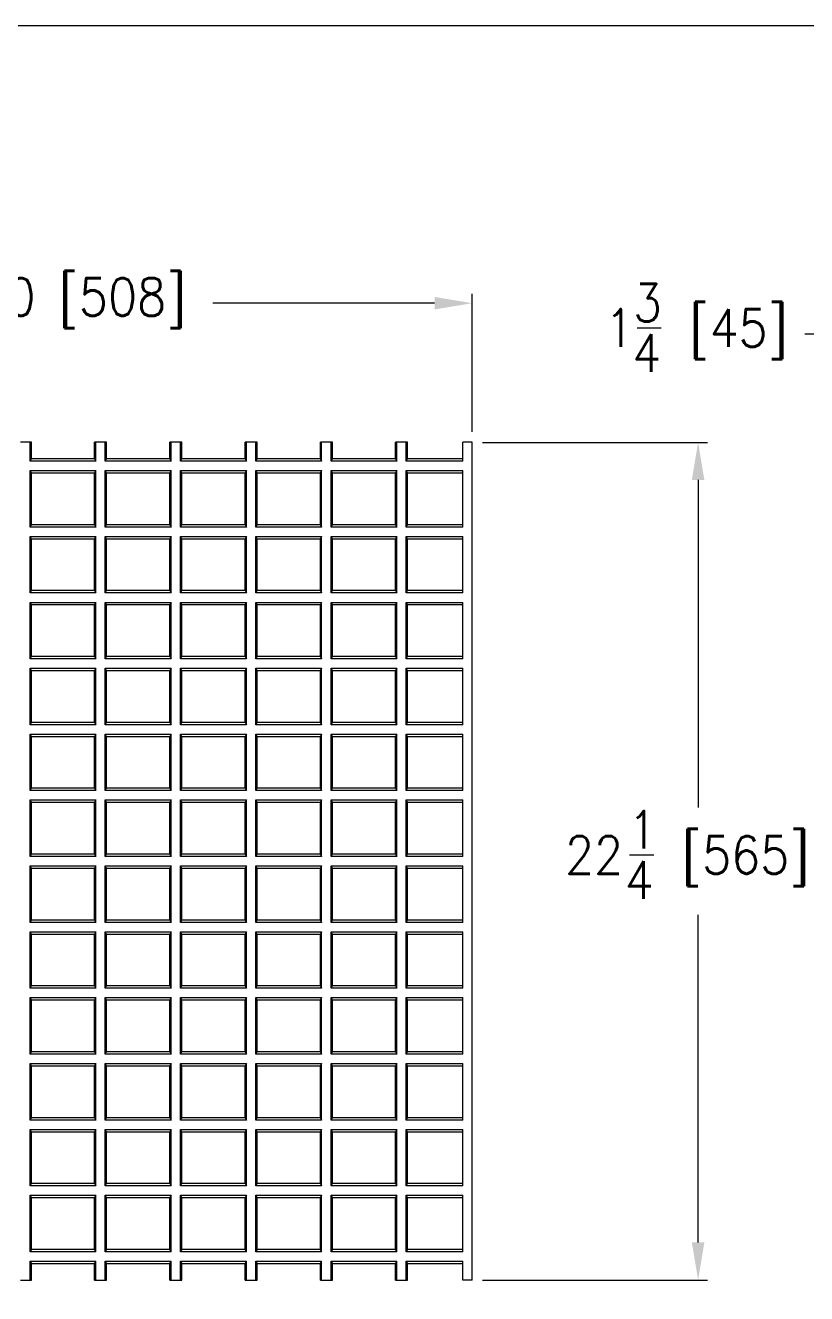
# Model space of a CAD drawing. Extents: x 196 to 587, y -81 to 16.
# Drawn here: x 215.29 to 236.05, y -18.03 to 15.66 of the extents above; entities that cross this region are included whole.
import ezdxf

# ---------------------------------------------------------------- set-up
doc = ezdxf.new("R2010")
doc.units = 0
doc.header["$LTSCALE"] = 4
doc.header["$MEASUREMENT"] = 0
doc.layers.get('0').update_dxf_attribs({"linetype": 'CONTINUOUS'})
doc.layers.get('DEFPOINTS').update_dxf_attribs({"linetype": 'CONTINUOUS'})
doc.layers.add('DIM', color=2, linetype='CONTINUOUS')
doc.styles.add('FT_FONT', font='ROMANS.SHX', dxfattribs={"width": 0.9})
doc.dimstyles.get("Standard").update_dxf_attribs({"dimtxt": 0.384208, "dimasz": 0.1875, "dimexe": 0.612, "dimexo": 0.2125, "dimgap": 0.09, "dimtad": 0, "dimtih": 1, "dimtoh": 1, "dimdec": 4, "dimzin": 0, "dimdsep": 46, "dimtxsty": 'FT_FONT', "dimcen": 0.306, "dimadec": 0, "dimazin": 0, "dimtfac": 1, "dimtdec": 4, "dimtofl": 0, "dimtmove": 0, "dimatfit": 3, "dimfxl": 0, "dimtolj": 1, "dimtzin": 0, "dimarcsym": 0})

# ---------------------------------------------------------------- blocks, each defined once
blk = doc.blocks.new('*U58')
at = {"color": 250, "style": 'FT_FONT', "width": 0.9}
blk.add_text('20 [508]', height=1, dxfattribs=at).set_placement((214.011, 7.944))
blk = doc.blocks.new('*D2')
at = {"color": 250}
for p, q in [((207.161, 4.856), (207.161, 8.527)), ((227.161, 4.856), (227.161, 8.527)), ((208.161, 8.277), (214.05, 8.277)), ((226.161, 8.277), (220.272, 8.277))]:
    blk.add_line(p, q, dxfattribs=at)
for points in [[(208.161, 8.444), (208.161, 8.11), (207.161, 8.277)], [(226.161, 8.444), (226.161, 8.11), (227.161, 8.277)]]:
    blk.add_solid(points, dxfattribs=at)
at = {"layer": 'DEFPOINTS', "color": 0}
for p in [(227.161, 8.277), (207.161, 4.581), (227.161, 4.581)]:
    blk.add_point(p, dxfattribs=at)
at = {"layer": 'DIM'}
blk.add_blockref('*U58', (0, 0), dxfattribs=at)
blk = doc.blocks.new('*U57')
at = {"color": 250}
blk.add_line((231.345, -6.377), (231.988, -6.377), dxfattribs=at)
at = {"color": 250, "style": 'FT_FONT', "width": 0.9}
for s, p in [('1', (231.302, -6.21)), (' [565]', (232.116, -6.877)), ('22', (229.63, -6.877)), ('4', (231.216, -7.544))]:
    blk.add_text(s, height=1, dxfattribs=at).set_placement(p)
blk = doc.blocks.new('*D3')
at = {"color": 250}
for p, q in [((227.436, 4.581), (233.416, 4.581)), ((233.166, 3.581), (233.166, -5.12)), ((233.166, -16.669), (233.166, -7.967)), ((227.436, -17.669), (233.416, -17.669))]:
    blk.add_line(p, q, dxfattribs=at)
for points in [[(232.999, 3.581), (233.333, 3.581), (233.166, 4.581)], [(232.999, -16.669), (233.333, -16.669), (233.166, -17.669)]]:
    blk.add_solid(points, dxfattribs=at)
at = {"layer": 'DEFPOINTS', "color": 0}
for p in [(227.161, 4.581), (227.161, -17.669), (233.166, -17.669)]:
    blk.add_point(p, dxfattribs=at)
at = {"layer": 'DIM'}
blk.add_blockref('*U57', (0, 0), dxfattribs=at)
blk = doc.blocks.new('*U56')
at = {"color": 250}
blk.add_line((231.542, 7.622), (232.185, 7.622), dxfattribs=at)
at = {"color": 250, "style": 'FT_FONT', "width": 0.9}
for s, p in [('3', (231.435, 7.789)), ('1', (230.685, 7.122)), (' [45]', (232.313, 7.122)), ('4', (231.413, 6.456))]:
    blk.add_text(s, height=1, dxfattribs=at).set_placement(p)
blk = doc.blocks.new('*D4')
at = {"color": 250}
for p, q in [((237.003, 7.456), (236.003, 7.456)), ((238.003, 4.856), (238.003, 7.706)), ((239.758, 4.856), (239.758, 7.706)), ((240.758, 7.456), (241.758, 7.456))]:
    blk.add_line(p, q, dxfattribs=at)
for points in [[(237.003, 7.622), (237.003, 7.289), (238.003, 7.456)], [(240.758, 7.622), (240.758, 7.289), (239.758, 7.456)]]:
    blk.add_solid(points, dxfattribs=at)
at = {"layer": 'DEFPOINTS', "color": 0}
for p in [(238.003, 7.456), (238.003, 4.581), (239.758, 4.581)]:
    blk.add_point(p, dxfattribs=at)
at = {"layer": 'DIM'}
blk.add_blockref('*U56', (0, 0), dxfattribs=at)

msp = doc.modelspace()

# ---------------------------------------------------------------- linework, layer by layer
at = {"color": 250}
for p, q in [((215.41093, 4.5813), (215.16093, 4.5813)), ((215.4454, 4.5813), (215.41093, 4.5813)), ((215.41093, 4.0813), (215.41093, 4.5813)), ((215.4454, 4.14259), (215.4454, 4.5813)), ((217.16093, 4.5813), (217.12647, 4.5813)), ((217.12647, 4.14259), (217.12647, 4.5813)), ((217.16093, 4.0813), (217.16093, 4.5813)), ((217.41093, 4.5813), (217.16093, 4.5813)), ((217.4454, 4.5813), (217.41093, 4.5813)), ((217.41093, 4.0813), (217.41093, 4.5813)), ((217.4454, 4.14259), (217.4454, 4.5813)), ((219.16093, 4.5813), (219.12647, 4.5813)), ((219.12647, 4.14259), (219.12647, 4.5813)), ((219.16093, 4.0813), (219.16093, 4.5813)), ((219.41093, 4.5813), (219.16093, 4.5813)), ((219.4454, 4.5813), (219.41093, 4.5813)), ((219.41093, 4.0813), (219.41093, 4.5813)), ((219.4454, 4.14259), (219.4454, 4.5813)), ((221.16093, 4.5813), (221.12647, 4.5813)), ((221.12647, 4.14259), (221.12647, 4.5813)), ((221.16093, 4.0813), (221.16093, 4.5813)), ((221.41093, 4.5813), (221.16093, 4.5813)), ((221.4454, 4.5813), (221.41093, 4.5813)), ((221.41093, 4.0813), (221.41093, 4.5813)), ((221.4454, 4.14259), (221.4454, 4.5813)), ((223.16093, 4.5813), (223.12647, 4.5813)), ((223.12647, 4.14259), (223.12647, 4.5813)), ((223.16093, 4.0813), (223.16093, 4.5813)), ((223.41093, 4.5813), (223.16093, 4.5813)), ((223.4454, 4.5813), (223.41093, 4.5813)), ((223.41093, 4.0813), (223.41093, 4.5813)), ((223.4454, 4.14259), (223.4454, 4.5813)), ((225.16093, 4.5813), (225.12647, 4.5813)), ((225.12647, 4.14259), (225.12647, 4.5813)), ((225.16093, 4.0813), (225.16093, 4.5813)), ((225.41093, 4.5813), (225.16093, 4.5813)), ((225.4454, 4.5813), (225.41093, 4.5813)), ((225.41093, 4.0813), (225.41093, 4.5813)), ((225.4454, 4.14259), (225.4454, 4.5813)), ((226.91093, 4.0813), (226.91093, 4.5813)), ((227.16093, 4.5813), (226.91093, 4.5813)), ((227.16093, -17.6687), (227.16093, 4.5813)), ((215.41093, 4.0813), (215.4454, 4.14259)), ((217.16093, 4.0813), (215.41093, 4.0813)), ((217.12647, 4.14259), (215.4454, 4.14259)), ((217.12647, 4.14259), (217.16093, 4.0813)), ((217.41093, 4.0813), (217.4454, 4.14259)), ((219.16093, 4.0813), (217.41093, 4.0813)), ((219.12647, 4.14259), (217.4454, 4.14259)), ((219.12647, 4.14259), (219.16093, 4.0813)), ((219.41093, 4.0813), (219.4454, 4.14259)), ((221.16093, 4.0813), (219.41093, 4.0813)), ((221.12647, 4.14259), (219.4454, 4.14259)), ((221.12647, 4.14259), (221.16093, 4.0813)), ((221.41093, 4.0813), (221.4454, 4.14259)), ((223.16093, 4.0813), (221.41093, 4.0813)), ((223.12647, 4.14259), (221.4454, 4.14259)), ((223.12647, 4.14259), (223.16093, 4.0813)), ((223.41093, 4.0813), (223.4454, 4.14259)), ((225.16093, 4.0813), (223.41093, 4.0813)), ((225.12647, 4.14259), (223.4454, 4.14259)), ((225.12647, 4.14259), (225.16093, 4.0813)), ((225.41093, 4.0813), (225.4454, 4.14259)), ((226.91093, 4.0813), (225.41093, 4.0813)), ((226.91093, 4.14259), (225.4454, 4.14259)), ((215.41093, 3.8313), (217.16093, 3.8313)), ((215.4454, 3.77002), (215.41093, 3.8313)), ((215.41093, 2.3313), (215.41093, 3.8313)), ((215.4454, 3.77002), (217.12647, 3.77002)), ((215.4454, 2.39259), (215.4454, 3.77002)), ((217.16093, 3.8313), (217.12647, 3.77002)), ((217.12647, 2.39259), (217.12647, 3.77002)), ((217.16093, 2.3313), (217.16093, 3.8313)), ((217.41093, 3.8313), (219.16093, 3.8313)), ((217.4454, 3.77002), (217.41093, 3.8313)), ((217.41093, 2.3313), (217.41093, 3.8313)), ((217.4454, 3.77002), (219.12647, 3.77002)), ((217.4454, 2.39259), (217.4454, 3.77002)), ((219.16093, 3.8313), (219.12647, 3.77002)), ((219.12647, 2.39259), (219.12647, 3.77002)), ((219.16093, 2.3313), (219.16093, 3.8313)), ((219.41093, 3.8313), (221.16093, 3.8313)), ((219.4454, 3.77002), (219.41093, 3.8313)), ((219.41093, 2.3313), (219.41093, 3.8313)), ((219.4454, 3.77002), (221.12647, 3.77002)), ((219.4454, 2.39259), (219.4454, 3.77002)), ((221.16093, 3.8313), (221.12647, 3.77002)), ((221.12647, 2.39259), (221.12647, 3.77002)), ((221.16093, 2.3313), (221.16093, 3.8313)), ((221.41093, 3.8313), (223.16093, 3.8313)), ((221.4454, 3.77002), (221.41093, 3.8313)), ((221.41093, 2.3313), (221.41093, 3.8313)), ((221.4454, 3.77002), (223.12647, 3.77002)), ((221.4454, 2.39259), (221.4454, 3.77002)), ((223.16093, 3.8313), (223.12647, 3.77002)), ((223.12647, 2.39259), (223.12647, 3.77002)), ((223.16093, 2.3313), (223.16093, 3.8313)), ((223.41093, 3.8313), (225.16093, 3.8313)), ((223.4454, 3.77002), (223.41093, 3.8313)), ((223.41093, 2.3313), (223.41093, 3.8313)), ((223.4454, 3.77002), (225.12647, 3.77002)), ((223.4454, 2.39259), (223.4454, 3.77002)), ((225.16093, 3.8313), (225.12647, 3.77002)), ((225.12647, 2.39259), (225.12647, 3.77002)), ((225.16093, 2.3313), (225.16093, 3.8313)), ((225.41093, 3.8313), (226.91093, 3.8313)), ((225.4454, 3.77002), (225.41093, 3.8313)), ((225.41093, 2.3313), (225.41093, 3.8313)), ((225.4454, 3.77002), (226.91093, 3.77002)), ((225.4454, 2.39259), (225.4454, 3.77002)), ((226.91093, 2.3313), (226.91093, 3.8313)), ((215.41093, 2.3313), (215.4454, 2.39259)), ((217.12647, 2.39259), (215.4454, 2.39259)), ((217.12647, 2.39259), (217.16093, 2.3313)), ((217.41093, 2.3313), (217.4454, 2.39259)), ((219.12647, 2.39259), (217.4454, 2.39259)), ((219.12647, 2.39259), (219.16093, 2.3313)), ((219.41093, 2.3313), (219.4454, 2.39259)), ((221.12647, 2.39259), (219.4454, 2.39259)), ((221.12647, 2.39259), (221.16093, 2.3313)), ((221.41093, 2.3313), (221.4454, 2.39259)), ((223.12647, 2.39259), (221.4454, 2.39259)), ((223.12647, 2.39259), (223.16093, 2.3313)), ((223.41093, 2.3313), (223.4454, 2.39259)), ((225.12647, 2.39259), (223.4454, 2.39259)), ((225.12647, 2.39259), (225.16093, 2.3313)), ((225.41093, 2.3313), (225.4454, 2.39259)), ((226.91093, 2.39259), (225.4454, 2.39259)), ((217.16093, 2.3313), (215.41093, 2.3313)), ((215.41093, 2.0813), (217.16093, 2.0813)), ((215.4454, 2.02002), (215.41093, 2.0813)), ((215.41093, 0.5813), (215.41093, 2.0813)), ((217.16093, 2.0813), (217.12647, 2.02002)), ((217.16093, 0.5813), (217.16093, 2.0813)), ((219.16093, 2.3313), (217.41093, 2.3313)), ((217.41093, 2.0813), (219.16093, 2.0813)), ((217.4454, 2.02002), (217.41093, 2.0813)), ((217.41093, 0.5813), (217.41093, 2.0813)), ((219.16093, 2.0813), (219.12647, 2.02002)), ((219.16093, 0.5813), (219.16093, 2.0813)), ((221.16093, 2.3313), (219.41093, 2.3313)), ((219.41093, 2.0813), (221.16093, 2.0813)), ((219.4454, 2.02002), (219.41093, 2.0813)), ((219.41093, 0.5813), (219.41093, 2.0813)), ((221.16093, 2.0813), (221.12647, 2.02002)), ((221.16093, 0.5813), (221.16093, 2.0813)), ((223.16093, 2.3313), (221.41093, 2.3313)), ((221.41093, 2.0813), (223.16093, 2.0813)), ((221.4454, 2.02002), (221.41093, 2.0813)), ((221.41093, 0.5813), (221.41093, 2.0813)), ((223.16093, 2.0813), (223.12647, 2.02002)), ((223.16093, 0.5813), (223.16093, 2.0813)), ((225.16093, 2.3313), (223.41093, 2.3313)), ((223.41093, 2.0813), (225.16093, 2.0813)), ((223.4454, 2.02002), (223.41093, 2.0813)), ((223.41093, 0.5813), (223.41093, 2.0813)), ((225.16093, 2.0813), (225.12647, 2.02002)), ((225.16093, 0.5813), (225.16093, 2.0813)), ((226.91093, 2.3313), (225.41093, 2.3313)), ((225.41093, 2.0813), (226.91093, 2.0813)), ((225.4454, 2.02002), (225.41093, 2.0813)), ((225.41093, 0.5813), (225.41093, 2.0813)), ((226.91093, 0.5813), (226.91093, 2.0813)), ((215.4454, 2.02002), (217.12647, 2.02002)), ((215.4454, 0.64259), (215.4454, 2.02002)), ((217.12647, 0.64259), (217.12647, 2.02002)), ((217.4454, 2.02002), (219.12647, 2.02002)), ((217.4454, 0.64259), (217.4454, 2.02002)), ((219.12647, 0.64259), (219.12647, 2.02002)), ((219.4454, 2.02002), (221.12647, 2.02002)), ((219.4454, 0.64259), (219.4454, 2.02002)), ((221.12647, 0.64259), (221.12647, 2.02002)), ((221.4454, 2.02002), (223.12647, 2.02002)), ((221.4454, 0.64259), (221.4454, 2.02002)), ((223.12647, 0.64259), (223.12647, 2.02002)), ((223.4454, 2.02002), (225.12647, 2.02002)), ((223.4454, 0.64259), (223.4454, 2.02002)), ((225.12647, 0.64259), (225.12647, 2.02002)), ((225.4454, 2.02002), (226.91093, 2.02002)), ((225.4454, 0.64259), (225.4454, 2.02002)), ((215.41093, 0.5813), (215.4454, 0.64259)), ((217.16093, 0.5813), (215.41093, 0.5813)), ((217.12647, 0.64259), (215.4454, 0.64259)), ((217.12647, 0.64259), (217.16093, 0.5813)), ((217.41093, 0.5813), (217.4454, 0.64259)), ((219.16093, 0.5813), (217.41093, 0.5813)), ((219.12647, 0.64259), (217.4454, 0.64259)), ((219.12647, 0.64259), (219.16093, 0.5813)), ((219.41093, 0.5813), (219.4454, 0.64259)), ((221.16093, 0.5813), (219.41093, 0.5813)), ((221.12647, 0.64259), (219.4454, 0.64259)), ((221.12647, 0.64259), (221.16093, 0.5813)), ((221.41093, 0.5813), (221.4454, 0.64259)), ((223.16093, 0.5813), (221.41093, 0.5813)), ((223.12647, 0.64259), (221.4454, 0.64259)), ((223.12647, 0.64259), (223.16093, 0.5813)), ((223.41093, 0.5813), (223.4454, 0.64259)), ((225.16093, 0.5813), (223.41093, 0.5813)), ((225.12647, 0.64259), (223.4454, 0.64259)), ((225.12647, 0.64259), (225.16093, 0.5813)), ((225.41093, 0.5813), (225.4454, 0.64259)), ((226.91093, 0.5813), (225.41093, 0.5813)), ((226.91093, 0.64259), (225.4454, 0.64259)), ((215.41093, 0.3313), (217.16093, 0.3313)), ((215.4454, 0.27002), (215.41093, 0.3313)), ((215.41093, -1.1687), (215.41093, 0.3313)), ((215.4454, 0.27002), (217.12647, 0.27002)), ((215.4454, -1.10741), (215.4454, 0.27002)), ((217.16093, 0.3313), (217.12647, 0.27002)), ((217.12647, -1.10741), (217.12647, 0.27002)), ((217.16093, -1.1687), (217.16093, 0.3313)), ((217.41093, 0.3313), (219.16093, 0.3313)), ((217.4454, 0.27002), (217.41093, 0.3313)), ((217.41093, -1.1687), (217.41093, 0.3313)), ((217.4454, 0.27002), (219.12647, 0.27002)), ((217.4454, -1.10741), (217.4454, 0.27002)), ((219.16093, 0.3313), (219.12647, 0.27002)), ((219.12647, -1.10741), (219.12647, 0.27002)), ((219.16093, -1.1687), (219.16093, 0.3313)), ((219.41093, 0.3313), (221.16093, 0.3313)), ((219.4454, 0.27002), (219.41093, 0.3313)), ((219.41093, -1.1687), (219.41093, 0.3313)), ((219.4454, 0.27002), (221.12647, 0.27002)), ((219.4454, -1.10741), (219.4454, 0.27002)), ((221.16093, 0.3313), (221.12647, 0.27002)), ((221.12647, -1.10741), (221.12647, 0.27002)), ((221.16093, -1.1687), (221.16093, 0.3313)), ((221.41093, 0.3313), (223.16093, 0.3313)), ((221.4454, 0.27002), (221.41093, 0.3313)), ((221.41093, -1.1687), (221.41093, 0.3313)), ((221.4454, 0.27002), (223.12647, 0.27002)), ((221.4454, -1.10741), (221.4454, 0.27002)), ((223.16093, 0.3313), (223.12647, 0.27002)), ((223.12647, -1.10741), (223.12647, 0.27002)), ((223.16093, -1.1687), (223.16093, 0.3313)), ((223.41093, 0.3313), (225.16093, 0.3313)), ((223.4454, 0.27002), (223.41093, 0.3313)), ((223.41093, -1.1687), (223.41093, 0.3313)), ((223.4454, 0.27002), (225.12647, 0.27002)), ((223.4454, -1.10741), (223.4454, 0.27002)), ((225.16093, 0.3313), (225.12647, 0.27002)), ((225.12647, -1.10741), (225.12647, 0.27002)), ((225.16093, -1.1687), (225.16093, 0.3313)), ((225.41093, 0.3313), (226.91093, 0.3313)), ((225.4454, 0.27002), (225.41093, 0.3313)), ((225.41093, -1.1687), (225.41093, 0.3313)), ((225.4454, 0.27002), (226.91093, 0.27002)), ((225.4454, -1.10741), (225.4454, 0.27002)), ((226.91093, -1.1687), (226.91093, 0.3313)), ((215.41093, -1.1687), (215.4454, -1.10741)), ((217.16093, -1.1687), (215.41093, -1.1687)), ((217.12647, -1.10741), (215.4454, -1.10741)), ((217.12647, -1.10741), (217.16093, -1.1687)), ((217.41093, -1.1687), (217.4454, -1.10741)), ((219.16093, -1.1687), (217.41093, -1.1687)), ((219.12647, -1.10741), (217.4454, -1.10741)), ((219.12647, -1.10741), (219.16093, -1.1687)), ((219.41093, -1.1687), (219.4454, -1.10741)), ((221.16093, -1.1687), (219.41093, -1.1687)), ((221.12647, -1.10741), (219.4454, -1.10741)), ((221.12647, -1.10741), (221.16093, -1.1687)), ((221.41093, -1.1687), (221.4454, -1.10741)), ((223.16093, -1.1687), (221.41093, -1.1687)), ((223.12647, -1.10741), (221.4454, -1.10741)), ((223.12647, -1.10741), (223.16093, -1.1687)), ((223.41093, -1.1687), (223.4454, -1.10741)), ((225.16093, -1.1687), (223.41093, -1.1687)), ((225.12647, -1.10741), (223.4454, -1.10741)), ((225.12647, -1.10741), (225.16093, -1.1687)), ((225.41093, -1.1687), (225.4454, -1.10741)), ((226.91093, -1.1687), (225.41093, -1.1687)), ((226.91093, -1.10741), (225.4454, -1.10741)), ((215.41093, -1.4187), (217.16093, -1.4187)), ((215.4454, -1.47998), (215.41093, -1.4187)), ((215.41093, -2.9187), (215.41093, -1.4187)), ((215.4454, -1.47998), (217.12647, -1.47998)), ((215.4454, -2.85741), (215.4454, -1.47998)), ((217.16093, -1.4187), (217.12647, -1.47998)), ((217.12647, -2.85741), (217.12647, -1.47998)), ((217.16093, -2.9187), (217.16093, -1.4187)), ((217.41093, -1.4187), (219.16093, -1.4187)), ((217.4454, -1.47998), (217.41093, -1.4187)), ((217.41093, -2.9187), (217.41093, -1.4187)), ((217.4454, -1.47998), (219.12647, -1.47998)), ((217.4454, -2.85741), (217.4454, -1.47998)), ((219.16093, -1.4187), (219.12647, -1.47998)), ((219.12647, -2.85741), (219.12647, -1.47998)), ((219.16093, -2.9187), (219.16093, -1.4187)), ((219.41093, -1.4187), (221.16093, -1.4187)), ((219.4454, -1.47998), (219.41093, -1.4187)), ((219.41093, -2.9187), (219.41093, -1.4187)), ((219.4454, -1.47998), (221.12647, -1.47998)), ((219.4454, -2.85741), (219.4454, -1.47998)), ((221.16093, -1.4187), (221.12647, -1.47998)), ((221.12647, -2.85741), (221.12647, -1.47998)), ((221.16093, -2.9187), (221.16093, -1.4187)), ((221.41093, -1.4187), (223.16093, -1.4187)), ((221.4454, -1.47998), (221.41093, -1.4187)), ((221.41093, -2.9187), (221.41093, -1.4187)), ((221.4454, -1.47998), (223.12647, -1.47998)), ((221.4454, -2.85741), (221.4454, -1.47998)), ((223.16093, -1.4187), (223.12647, -1.47998)), ((223.12647, -2.85741), (223.12647, -1.47998)), ((223.16093, -2.9187), (223.16093, -1.4187)), ((223.41093, -1.4187), (225.16093, -1.4187)), ((223.4454, -1.47998), (223.41093, -1.4187)), ((223.41093, -2.9187), (223.41093, -1.4187)), ((223.4454, -1.47998), (225.12647, -1.47998)), ((223.4454, -2.85741), (223.4454, -1.47998)), ((225.16093, -1.4187), (225.12647, -1.47998)), ((225.12647, -2.85741), (225.12647, -1.47998)), ((225.16093, -2.9187), (225.16093, -1.4187)), ((225.41093, -1.4187), (226.91093, -1.4187)), ((225.4454, -1.47998), (225.41093, -1.4187)), ((225.41093, -2.9187), (225.41093, -1.4187)), ((225.4454, -1.47998), (226.91093, -1.47998)), ((225.4454, -2.85741), (225.4454, -1.47998)), ((226.91093, -2.9187), (226.91093, -1.4187)), ((215.41093, -2.9187), (215.4454, -2.85741)), ((217.16093, -2.9187), (215.41093, -2.9187)), ((217.12647, -2.85741), (215.4454, -2.85741)), ((217.12647, -2.85741), (217.16093, -2.9187)), ((217.41093, -2.9187), (217.4454, -2.85741)), ((219.16093, -2.9187), (217.41093, -2.9187)), ((219.12647, -2.85741), (217.4454, -2.85741)), ((219.12647, -2.85741), (219.16093, -2.9187)), ((219.41093, -2.9187), (219.4454, -2.85741)), ((221.16093, -2.9187), (219.41093, -2.9187)), ((221.12647, -2.85741), (219.4454, -2.85741)), ((221.12647, -2.85741), (221.16093, -2.9187)), ((221.41093, -2.9187), (221.4454, -2.85741)), ((223.16093, -2.9187), (221.41093, -2.9187)), ((223.12647, -2.85741), (221.4454, -2.85741)), ((223.12647, -2.85741), (223.16093, -2.9187)), ((223.41093, -2.9187), (223.4454, -2.85741)), ((225.16093, -2.9187), (223.41093, -2.9187)), ((225.12647, -2.85741), (223.4454, -2.85741)), ((225.12647, -2.85741), (225.16093, -2.9187)), ((225.41093, -2.9187), (225.4454, -2.85741)), ((226.91093, -2.9187), (225.41093, -2.9187)), ((226.91093, -2.85741), (225.4454, -2.85741)), ((215.41093, -3.1687), (217.16093, -3.1687)), ((215.4454, -3.22998), (215.41093, -3.1687)), ((215.41093, -4.6687), (215.41093, -3.1687)), ((215.4454, -3.22998), (217.12647, -3.22998)), ((215.4454, -4.60741), (215.4454, -3.22998)), ((217.16093, -3.1687), (217.12647, -3.22998)), ((217.12647, -4.60741), (217.12647, -3.22998)), ((217.16093, -4.6687), (217.16093, -3.1687)), ((217.41093, -3.1687), (219.16093, -3.1687)), ((217.4454, -3.22998), (217.41093, -3.1687)), ((217.41093, -4.6687), (217.41093, -3.1687)), ((217.4454, -3.22998), (219.12647, -3.22998)), ((217.4454, -4.60741), (217.4454, -3.22998)), ((219.16093, -3.1687), (219.12647, -3.22998)), ((219.12647, -4.60741), (219.12647, -3.22998)), ((219.16093, -4.6687), (219.16093, -3.1687)), ((219.41093, -3.1687), (221.16093, -3.1687)), ((219.4454, -3.22998), (219.41093, -3.1687)), ((219.41093, -4.6687), (219.41093, -3.1687)), ((219.4454, -3.22998), (221.12647, -3.22998)), ((219.4454, -4.60741), (219.4454, -3.22998)), ((221.16093, -3.1687), (221.12647, -3.22998)), ((221.12647, -4.60741), (221.12647, -3.22998)), ((221.16093, -4.6687), (221.16093, -3.1687)), ((221.41093, -3.1687), (223.16093, -3.1687)), ((221.4454, -3.22998), (221.41093, -3.1687)), ((221.41093, -4.6687), (221.41093, -3.1687)), ((221.4454, -3.22998), (223.12647, -3.22998)), ((221.4454, -4.60741), (221.4454, -3.22998)), ((223.16093, -3.1687), (223.12647, -3.22998)), ((223.12647, -4.60741), (223.12647, -3.22998)), ((223.16093, -4.6687), (223.16093, -3.1687)), ((223.41093, -3.1687), (225.16093, -3.1687)), ((223.4454, -3.22998), (223.41093, -3.1687)), ((223.41093, -4.6687), (223.41093, -3.1687)), ((223.4454, -3.22998), (225.12647, -3.22998)), ((223.4454, -4.60741), (223.4454, -3.22998)), ((225.16093, -3.1687), (225.12647, -3.22998)), ((225.12647, -4.60741), (225.12647, -3.22998)), ((225.16093, -4.6687), (225.16093, -3.1687)), ((225.41093, -3.1687), (226.91093, -3.1687)), ((225.4454, -3.22998), (225.41093, -3.1687)), ((225.41093, -4.6687), (225.41093, -3.1687)), ((225.4454, -3.22998), (226.91093, -3.22998)), ((225.4454, -4.60741), (225.4454, -3.22998)), ((226.91093, -4.6687), (226.91093, -3.1687)), ((215.41093, -4.6687), (215.4454, -4.60741)), ((217.16093, -4.6687), (215.41093, -4.6687)), ((217.12647, -4.60741), (215.4454, -4.60741)), ((217.12647, -4.60741), (217.16093, -4.6687)), ((217.41093, -4.6687), (217.4454, -4.60741)), ((219.16093, -4.6687), (217.41093, -4.6687)), ((219.12647, -4.60741), (217.4454, -4.60741)), ((219.12647, -4.60741), (219.16093, -4.6687)), ((219.41093, -4.6687), (219.4454, -4.60741)), ((221.16093, -4.6687), (219.41093, -4.6687)), ((221.12647, -4.60741), (219.4454, -4.60741)), ((221.12647, -4.60741), (221.16093, -4.6687)), ((221.41093, -4.6687), (221.4454, -4.60741)), ((223.16093, -4.6687), (221.41093, -4.6687)), ((223.12647, -4.60741), (221.4454, -4.60741)), ((223.12647, -4.60741), (223.16093, -4.6687)), ((223.41093, -4.6687), (223.4454, -4.60741)), ((225.16093, -4.6687), (223.41093, -4.6687)), ((225.12647, -4.60741), (223.4454, -4.60741)), ((225.12647, -4.60741), (225.16093, -4.6687)), ((225.41093, -4.6687), (225.4454, -4.60741)), ((226.91093, -4.6687), (225.41093, -4.6687)), ((226.91093, -4.60741), (225.4454, -4.60741)), ((215.41093, -4.9187), (217.16093, -4.9187)), ((215.4454, -4.97998), (215.41093, -4.9187)), ((215.41093, -6.4187), (215.41093, -4.9187)), ((215.4454, -4.97998), (217.12647, -4.97998)), ((215.4454, -6.35741), (215.4454, -4.97998)), ((217.16093, -4.9187), (217.12647, -4.97998)), ((217.12647, -6.35741), (217.12647, -4.97998)), ((217.16093, -6.4187), (217.16093, -4.9187)), ((217.41093, -4.9187), (219.16093, -4.9187)), ((217.4454, -4.97998), (217.41093, -4.9187)), ((217.41093, -6.4187), (217.41093, -4.9187)), ((217.4454, -4.97998), (219.12647, -4.97998)), ((217.4454, -6.35741), (217.4454, -4.97998)), ((219.16093, -4.9187), (219.12647, -4.97998)), ((219.12647, -6.35741), (219.12647, -4.97998)), ((219.16093, -6.4187), (219.16093, -4.9187)), ((219.41093, -4.9187), (221.16093, -4.9187)), ((219.4454, -4.97998), (219.41093, -4.9187)), ((219.41093, -6.4187), (219.41093, -4.9187)), ((219.4454, -4.97998), (221.12647, -4.97998)), ((219.4454, -6.35741), (219.4454, -4.97998)), ((221.16093, -4.9187), (221.12647, -4.97998)), ((221.12647, -6.35741), (221.12647, -4.97998)), ((221.16093, -6.4187), (221.16093, -4.9187)), ((221.41093, -4.9187), (223.16093, -4.9187)), ((221.4454, -4.97998), (221.41093, -4.9187)), ((221.41093, -6.4187), (221.41093, -4.9187)), ((221.4454, -4.97998), (223.12647, -4.97998)), ((221.4454, -6.35741), (221.4454, -4.97998)), ((223.16093, -4.9187), (223.12647, -4.97998)), ((223.12647, -6.35741), (223.12647, -4.97998)), ((223.16093, -6.4187), (223.16093, -4.9187)), ((223.41093, -4.9187), (225.16093, -4.9187)), ((223.4454, -4.97998), (223.41093, -4.9187)), ((223.41093, -6.4187), (223.41093, -4.9187)), ((223.4454, -4.97998), (225.12647, -4.97998)), ((223.4454, -6.35741), (223.4454, -4.97998)), ((225.16093, -4.9187), (225.12647, -4.97998)), ((225.12647, -6.35741), (225.12647, -4.97998)), ((225.16093, -6.4187), (225.16093, -4.9187)), ((225.41093, -4.9187), (226.91093, -4.9187)), ((225.4454, -4.97998), (225.41093, -4.9187)), ((225.41093, -6.4187), (225.41093, -4.9187)), ((225.4454, -4.97998), (226.91093, -4.97998)), ((225.4454, -6.35741), (225.4454, -4.97998)), ((226.91093, -6.4187), (226.91093, -4.9187)), ((215.41093, -6.4187), (215.4454, -6.35741)), ((217.12647, -6.35741), (215.4454, -6.35741)), ((217.12647, -6.35741), (217.16093, -6.4187)), ((217.41093, -6.4187), (217.4454, -6.35741)), ((219.12647, -6.35741), (217.4454, -6.35741)), ((219.12647, -6.35741), (219.16093, -6.4187)), ((219.41093, -6.4187), (219.4454, -6.35741)), ((221.12647, -6.35741), (219.4454, -6.35741)), ((221.12647, -6.35741), (221.16093, -6.4187)), ((221.41093, -6.4187), (221.4454, -6.35741)), ((223.12647, -6.35741), (221.4454, -6.35741)), ((223.12647, -6.35741), (223.16093, -6.4187)), ((223.41093, -6.4187), (223.4454, -6.35741)), ((225.12647, -6.35741), (223.4454, -6.35741)), ((225.12647, -6.35741), (225.16093, -6.4187)), ((225.41093, -6.4187), (225.4454, -6.35741)), ((226.91093, -6.35741), (225.4454, -6.35741)), ((217.16093, -6.4187), (215.41093, -6.4187)), ((215.41093, -6.6687), (217.16093, -6.6687)), ((215.4454, -6.72998), (215.41093, -6.6687)), ((215.41093, -8.1687), (215.41093, -6.6687)), ((215.4454, -6.72998), (217.12647, -6.72998)), ((215.4454, -8.10741), (215.4454, -6.72998)), ((217.16093, -6.6687), (217.12647, -6.72998)), ((217.12647, -8.10741), (217.12647, -6.72998)), ((217.16093, -8.1687), (217.16093, -6.6687)), ((219.16093, -6.4187), (217.41093, -6.4187)), ((217.41093, -6.6687), (219.16093, -6.6687)), ((217.4454, -6.72998), (217.41093, -6.6687)), ((217.41093, -8.1687), (217.41093, -6.6687)), ((217.4454, -6.72998), (219.12647, -6.72998)), ((217.4454, -8.10741), (217.4454, -6.72998)), ((219.16093, -6.6687), (219.12647, -6.72998)), ((219.12647, -8.10741), (219.12647, -6.72998)), ((219.16093, -8.1687), (219.16093, -6.6687)), ((221.16093, -6.4187), (219.41093, -6.4187)), ((219.41093, -6.6687), (221.16093, -6.6687)), ((219.4454, -6.72998), (219.41093, -6.6687)), ((219.41093, -8.1687), (219.41093, -6.6687)), ((219.4454, -6.72998), (221.12647, -6.72998)), ((219.4454, -8.10741), (219.4454, -6.72998)), ((221.16093, -6.6687), (221.12647, -6.72998)), ((221.12647, -8.10741), (221.12647, -6.72998)), ((221.16093, -8.1687), (221.16093, -6.6687)), ((223.16093, -6.4187), (221.41093, -6.4187)), ((221.41093, -6.6687), (223.16093, -6.6687)), ((221.4454, -6.72998), (221.41093, -6.6687)), ((221.41093, -8.1687), (221.41093, -6.6687)), ((221.4454, -6.72998), (223.12647, -6.72998)), ((221.4454, -8.10741), (221.4454, -6.72998)), ((223.16093, -6.6687), (223.12647, -6.72998)), ((223.12647, -8.10741), (223.12647, -6.72998)), ((223.16093, -8.1687), (223.16093, -6.6687)), ((225.16093, -6.4187), (223.41093, -6.4187)), ((223.41093, -6.6687), (225.16093, -6.6687)), ((223.4454, -6.72998), (223.41093, -6.6687)), ((223.41093, -8.1687), (223.41093, -6.6687)), ((223.4454, -6.72998), (225.12647, -6.72998)), ((223.4454, -8.10741), (223.4454, -6.72998)), ((225.16093, -6.6687), (225.12647, -6.72998)), ((225.12647, -8.10741), (225.12647, -6.72998)), ((225.16093, -8.1687), (225.16093, -6.6687)), ((226.91093, -6.4187), (225.41093, -6.4187)), ((225.41093, -6.6687), (226.91093, -6.6687)), ((225.4454, -6.72998), (225.41093, -6.6687)), ((225.41093, -8.1687), (225.41093, -6.6687)), ((225.4454, -6.72998), (226.91093, -6.72998)), ((225.4454, -8.10741), (225.4454, -6.72998)), ((226.91093, -8.1687), (226.91093, -6.6687)), ((215.41093, -8.1687), (215.4454, -8.10741)), ((217.16093, -8.1687), (215.41093, -8.1687)), ((215.41093, -8.4187), (217.16093, -8.4187)), ((215.4454, -8.47998), (215.41093, -8.4187)), ((215.41093, -9.9187), (215.41093, -8.4187)), ((217.12647, -8.10741), (215.4454, -8.10741)), ((217.12647, -8.10741), (217.16093, -8.1687)), ((217.16093, -8.4187), (217.12647, -8.47998)), ((217.16093, -9.9187), (217.16093, -8.4187)), ((217.41093, -8.1687), (217.4454, -8.10741)), ((219.16093, -8.1687), (217.41093, -8.1687)), ((217.41093, -8.4187), (219.16093, -8.4187)), ((217.4454, -8.47998), (217.41093, -8.4187)), ((217.41093, -9.9187), (217.41093, -8.4187)), ((219.12647, -8.10741), (217.4454, -8.10741)), ((219.12647, -8.10741), (219.16093, -8.1687)), ((219.16093, -8.4187), (219.12647, -8.47998)), ((219.16093, -9.9187), (219.16093, -8.4187)), ((219.41093, -8.1687), (219.4454, -8.10741)), ((221.16093, -8.1687), (219.41093, -8.1687)), ((219.41093, -8.4187), (221.16093, -8.4187)), ((219.4454, -8.47998), (219.41093, -8.4187)), ((219.41093, -9.9187), (219.41093, -8.4187)), ((221.12647, -8.10741), (219.4454, -8.10741)), ((221.12647, -8.10741), (221.16093, -8.1687)), ((221.16093, -8.4187), (221.12647, -8.47998)), ((221.16093, -9.9187), (221.16093, -8.4187)), ((221.41093, -8.1687), (221.4454, -8.10741)), ((223.16093, -8.1687), (221.41093, -8.1687)), ((221.41093, -8.4187), (223.16093, -8.4187)), ((221.4454, -8.47998), (221.41093, -8.4187)), ((221.41093, -9.9187), (221.41093, -8.4187)), ((223.12647, -8.10741), (221.4454, -8.10741)), ((223.12647, -8.10741), (223.16093, -8.1687)), ((223.16093, -8.4187), (223.12647, -8.47998)), ((223.16093, -9.9187), (223.16093, -8.4187)), ((223.41093, -8.1687), (223.4454, -8.10741)), ((225.16093, -8.1687), (223.41093, -8.1687)), ((223.41093, -8.4187), (225.16093, -8.4187)), ((223.4454, -8.47998), (223.41093, -8.4187)), ((223.41093, -9.9187), (223.41093, -8.4187)), ((225.12647, -8.10741), (223.4454, -8.10741)), ((225.12647, -8.10741), (225.16093, -8.1687)), ((225.16093, -8.4187), (225.12647, -8.47998)), ((225.16093, -9.9187), (225.16093, -8.4187)), ((225.41093, -8.1687), (225.4454, -8.10741)), ((226.91093, -8.1687), (225.41093, -8.1687)), ((225.41093, -8.4187), (226.91093, -8.4187)), ((225.4454, -8.47998), (225.41093, -8.4187)), ((225.41093, -9.9187), (225.41093, -8.4187)), ((226.91093, -8.10741), (225.4454, -8.10741)), ((226.91093, -9.9187), (226.91093, -8.4187)), ((215.4454, -8.47998), (217.12647, -8.47998)), ((215.4454, -9.85741), (215.4454, -8.47998)), ((217.12647, -9.85741), (217.12647, -8.47998)), ((217.4454, -8.47998), (219.12647, -8.47998)), ((217.4454, -9.85741), (217.4454, -8.47998)), ((219.12647, -9.85741), (219.12647, -8.47998)), ((219.4454, -8.47998), (221.12647, -8.47998)), ((219.4454, -9.85741), (219.4454, -8.47998)), ((221.12647, -9.85741), (221.12647, -8.47998)), ((221.4454, -8.47998), (223.12647, -8.47998)), ((221.4454, -9.85741), (221.4454, -8.47998)), ((223.12647, -9.85741), (223.12647, -8.47998)), ((223.4454, -8.47998), (225.12647, -8.47998)), ((223.4454, -9.85741), (223.4454, -8.47998)), ((225.12647, -9.85741), (225.12647, -8.47998)), ((225.4454, -8.47998), (226.91093, -8.47998)), ((225.4454, -9.85741), (225.4454, -8.47998)), ((215.41093, -9.9187), (215.4454, -9.85741)), ((217.16093, -9.9187), (215.41093, -9.9187)), ((217.12647, -9.85741), (215.4454, -9.85741)), ((217.12647, -9.85741), (217.16093, -9.9187)), ((217.41093, -9.9187), (217.4454, -9.85741)), ((219.16093, -9.9187), (217.41093, -9.9187)), ((219.12647, -9.85741), (217.4454, -9.85741)), ((219.12647, -9.85741), (219.16093, -9.9187)), ((219.41093, -9.9187), (219.4454, -9.85741)), ((221.16093, -9.9187), (219.41093, -9.9187)), ((221.12647, -9.85741), (219.4454, -9.85741)), ((221.12647, -9.85741), (221.16093, -9.9187)), ((221.41093, -9.9187), (221.4454, -9.85741)), ((223.16093, -9.9187), (221.41093, -9.9187)), ((223.12647, -9.85741), (221.4454, -9.85741)), ((223.12647, -9.85741), (223.16093, -9.9187)), ((223.41093, -9.9187), (223.4454, -9.85741)), ((225.16093, -9.9187), (223.41093, -9.9187)), ((225.12647, -9.85741), (223.4454, -9.85741)), ((225.12647, -9.85741), (225.16093, -9.9187)), ((225.41093, -9.9187), (225.4454, -9.85741)), ((226.91093, -9.9187), (225.41093, -9.9187)), ((226.91093, -9.85741), (225.4454, -9.85741)), ((215.41093, -10.1687), (217.16093, -10.1687)), ((215.4454, -10.22998), (215.41093, -10.1687)), ((215.41093, -11.6687), (215.41093, -10.1687)), ((215.4454, -10.22998), (217.12647, -10.22998)), ((215.4454, -11.60741), (215.4454, -10.22998)), ((217.16093, -10.1687), (217.12647, -10.22998)), ((217.12647, -11.60741), (217.12647, -10.22998)), ((217.16093, -11.6687), (217.16093, -10.1687)), ((217.41093, -10.1687), (219.16093, -10.1687)), ((217.4454, -10.22998), (217.41093, -10.1687)), ((217.41093, -11.6687), (217.41093, -10.1687)), ((217.4454, -10.22998), (219.12647, -10.22998)), ((217.4454, -11.60741), (217.4454, -10.22998)), ((219.16093, -10.1687), (219.12647, -10.22998)), ((219.12647, -11.60741), (219.12647, -10.22998)), ((219.16093, -11.6687), (219.16093, -10.1687)), ((219.41093, -10.1687), (221.16093, -10.1687)), ((219.4454, -10.22998), (219.41093, -10.1687)), ((219.41093, -11.6687), (219.41093, -10.1687)), ((219.4454, -10.22998), (221.12647, -10.22998)), ((219.4454, -11.60741), (219.4454, -10.22998)), ((221.16093, -10.1687), (221.12647, -10.22998)), ((221.12647, -11.60741), (221.12647, -10.22998)), ((221.16093, -11.6687), (221.16093, -10.1687)), ((221.41093, -10.1687), (223.16093, -10.1687)), ((221.4454, -10.22998), (221.41093, -10.1687)), ((221.41093, -11.6687), (221.41093, -10.1687)), ((221.4454, -10.22998), (223.12647, -10.22998)), ((221.4454, -11.60741), (221.4454, -10.22998)), ((223.16093, -10.1687), (223.12647, -10.22998)), ((223.12647, -11.60741), (223.12647, -10.22998)), ((223.16093, -11.6687), (223.16093, -10.1687)), ((223.41093, -10.1687), (225.16093, -10.1687)), ((223.4454, -10.22998), (223.41093, -10.1687)), ((223.41093, -11.6687), (223.41093, -10.1687)), ((223.4454, -10.22998), (225.12647, -10.22998)), ((223.4454, -11.60741), (223.4454, -10.22998)), ((225.16093, -10.1687), (225.12647, -10.22998)), ((225.12647, -11.60741), (225.12647, -10.22998)), ((225.16093, -11.6687), (225.16093, -10.1687)), ((225.41093, -10.1687), (226.91093, -10.1687)), ((225.4454, -10.22998), (225.41093, -10.1687)), ((225.41093, -11.6687), (225.41093, -10.1687)), ((225.4454, -10.22998), (226.91093, -10.22998)), ((225.4454, -11.60741), (225.4454, -10.22998)), ((226.91093, -11.6687), (226.91093, -10.1687)), ((215.41093, -11.6687), (215.4454, -11.60741)), ((217.16093, -11.6687), (215.41093, -11.6687)), ((217.12647, -11.60741), (215.4454, -11.60741)), ((217.12647, -11.60741), (217.16093, -11.6687)), ((217.41093, -11.6687), (217.4454, -11.60741)), ((219.16093, -11.6687), (217.41093, -11.6687)), ((219.12647, -11.60741), (217.4454, -11.60741)), ((219.12647, -11.60741), (219.16093, -11.6687)), ((219.41093, -11.6687), (219.4454, -11.60741)), ((221.16093, -11.6687), (219.41093, -11.6687)), ((221.12647, -11.60741), (219.4454, -11.60741)), ((221.12647, -11.60741), (221.16093, -11.6687)), ((221.41093, -11.6687), (221.4454, -11.60741)), ((223.16093, -11.6687), (221.41093, -11.6687)), ((223.12647, -11.60741), (221.4454, -11.60741)), ((223.12647, -11.60741), (223.16093, -11.6687)), ((223.41093, -11.6687), (223.4454, -11.60741)), ((225.16093, -11.6687), (223.41093, -11.6687)), ((225.12647, -11.60741), (223.4454, -11.60741)), ((225.12647, -11.60741), (225.16093, -11.6687)), ((225.41093, -11.6687), (225.4454, -11.60741)), ((226.91093, -11.6687), (225.41093, -11.6687)), ((226.91093, -11.60741), (225.4454, -11.60741)), ((215.41093, -11.9187), (217.16093, -11.9187)), ((215.4454, -11.97998), (215.41093, -11.9187)), ((215.41093, -13.4187), (215.41093, -11.9187)), ((215.4454, -11.97998), (217.12647, -11.97998)), ((215.4454, -13.35741), (215.4454, -11.97998)), ((217.16093, -11.9187), (217.12647, -11.97998)), ((217.12647, -13.35741), (217.12647, -11.97998)), ((217.16093, -13.4187), (217.16093, -11.9187)), ((217.41093, -11.9187), (219.16093, -11.9187)), ((217.4454, -11.97998), (217.41093, -11.9187)), ((217.41093, -13.4187), (217.41093, -11.9187)), ((217.4454, -11.97998), (219.12647, -11.97998)), ((217.4454, -13.35741), (217.4454, -11.97998)), ((219.16093, -11.9187), (219.12647, -11.97998)), ((219.12647, -13.35741), (219.12647, -11.97998)), ((219.16093, -13.4187), (219.16093, -11.9187)), ((219.41093, -11.9187), (221.16093, -11.9187)), ((219.4454, -11.97998), (219.41093, -11.9187)), ((219.41093, -13.4187), (219.41093, -11.9187)), ((219.4454, -11.97998), (221.12647, -11.97998)), ((219.4454, -13.35741), (219.4454, -11.97998)), ((221.16093, -11.9187), (221.12647, -11.97998)), ((221.12647, -13.35741), (221.12647, -11.97998)), ((221.16093, -13.4187), (221.16093, -11.9187)), ((221.41093, -11.9187), (223.16093, -11.9187)), ((221.4454, -11.97998), (221.41093, -11.9187)), ((221.41093, -13.4187), (221.41093, -11.9187)), ((221.4454, -11.97998), (223.12647, -11.97998)), ((221.4454, -13.35741), (221.4454, -11.97998)), ((223.16093, -11.9187), (223.12647, -11.97998)), ((223.12647, -13.35741), (223.12647, -11.97998)), ((223.16093, -13.4187), (223.16093, -11.9187)), ((223.41093, -11.9187), (225.16093, -11.9187)), ((223.4454, -11.97998), (223.41093, -11.9187)), ((223.41093, -13.4187), (223.41093, -11.9187)), ((223.4454, -11.97998), (225.12647, -11.97998)), ((223.4454, -13.35741), (223.4454, -11.97998)), ((225.16093, -11.9187), (225.12647, -11.97998)), ((225.12647, -13.35741), (225.12647, -11.97998)), ((225.16093, -13.4187), (225.16093, -11.9187)), ((225.41093, -11.9187), (226.91093, -11.9187)), ((225.4454, -11.97998), (225.41093, -11.9187)), ((225.41093, -13.4187), (225.41093, -11.9187)), ((225.4454, -11.97998), (226.91093, -11.97998)), ((225.4454, -13.35741), (225.4454, -11.97998)), ((226.91093, -13.4187), (226.91093, -11.9187)), ((215.41093, -13.4187), (215.4454, -13.35741)), ((217.16093, -13.4187), (215.41093, -13.4187)), ((217.12647, -13.35741), (215.4454, -13.35741)), ((217.12647, -13.35741), (217.16093, -13.4187)), ((217.41093, -13.4187), (217.4454, -13.35741)), ((219.16093, -13.4187), (217.41093, -13.4187)), ((219.12647, -13.35741), (217.4454, -13.35741)), ((219.12647, -13.35741), (219.16093, -13.4187)), ((219.41093, -13.4187), (219.4454, -13.35741)), ((221.16093, -13.4187), (219.41093, -13.4187)), ((221.12647, -13.35741), (219.4454, -13.35741)), ((221.12647, -13.35741), (221.16093, -13.4187)), ((221.41093, -13.4187), (221.4454, -13.35741)), ((223.16093, -13.4187), (221.41093, -13.4187)), ((223.12647, -13.35741), (221.4454, -13.35741)), ((223.12647, -13.35741), (223.16093, -13.4187)), ((223.41093, -13.4187), (223.4454, -13.35741)), ((225.16093, -13.4187), (223.41093, -13.4187)), ((225.12647, -13.35741), (223.4454, -13.35741)), ((225.12647, -13.35741), (225.16093, -13.4187)), ((225.41093, -13.4187), (225.4454, -13.35741)), ((226.91093, -13.4187), (225.41093, -13.4187)), ((226.91093, -13.35741), (225.4454, -13.35741)), ((215.41093, -13.6687), (217.16093, -13.6687)), ((215.4454, -13.72998), (215.41093, -13.6687)), ((215.41093, -15.1687), (215.41093, -13.6687)), ((215.4454, -13.72998), (217.12647, -13.72998)), ((215.4454, -15.10741), (215.4454, -13.72998)), ((217.16093, -13.6687), (217.12647, -13.72998)), ((217.12647, -15.10741), (217.12647, -13.72998)), ((217.16093, -15.1687), (217.16093, -13.6687)), ((217.41093, -13.6687), (219.16093, -13.6687)), ((217.4454, -13.72998), (217.41093, -13.6687)), ((217.41093, -15.1687), (217.41093, -13.6687)), ((217.4454, -13.72998), (219.12647, -13.72998)), ((217.4454, -15.10741), (217.4454, -13.72998)), ((219.16093, -13.6687), (219.12647, -13.72998)), ((219.12647, -15.10741), (219.12647, -13.72998)), ((219.16093, -15.1687), (219.16093, -13.6687)), ((219.41093, -13.6687), (221.16093, -13.6687)), ((219.4454, -13.72998), (219.41093, -13.6687)), ((219.41093, -15.1687), (219.41093, -13.6687)), ((219.4454, -13.72998), (221.12647, -13.72998)), ((219.4454, -15.10741), (219.4454, -13.72998)), ((221.16093, -13.6687), (221.12647, -13.72998)), ((221.12647, -15.10741), (221.12647, -13.72998)), ((221.16093, -15.1687), (221.16093, -13.6687)), ((221.41093, -13.6687), (223.16093, -13.6687)), ((221.4454, -13.72998), (221.41093, -13.6687)), ((221.41093, -15.1687), (221.41093, -13.6687)), ((221.4454, -13.72998), (223.12647, -13.72998)), ((221.4454, -15.10741), (221.4454, -13.72998)), ((223.16093, -13.6687), (223.12647, -13.72998)), ((223.12647, -15.10741), (223.12647, -13.72998)), ((223.16093, -15.1687), (223.16093, -13.6687)), ((223.41093, -13.6687), (225.16093, -13.6687)), ((223.4454, -13.72998), (223.41093, -13.6687)), ((223.41093, -15.1687), (223.41093, -13.6687)), ((223.4454, -13.72998), (225.12647, -13.72998)), ((223.4454, -15.10741), (223.4454, -13.72998)), ((225.16093, -13.6687), (225.12647, -13.72998)), ((225.12647, -15.10741), (225.12647, -13.72998)), ((225.16093, -15.1687), (225.16093, -13.6687)), ((225.41093, -13.6687), (226.91093, -13.6687)), ((225.4454, -13.72998), (225.41093, -13.6687)), ((225.41093, -15.1687), (225.41093, -13.6687)), ((225.4454, -13.72998), (226.91093, -13.72998)), ((225.4454, -15.10741), (225.4454, -13.72998)), ((226.91093, -15.1687), (226.91093, -13.6687)), ((215.41093, -15.1687), (215.4454, -15.10741)), ((217.12647, -15.10741), (215.4454, -15.10741)), ((217.12647, -15.10741), (217.16093, -15.1687)), ((217.41093, -15.1687), (217.4454, -15.10741)), ((219.12647, -15.10741), (217.4454, -15.10741)), ((219.12647, -15.10741), (219.16093, -15.1687)), ((219.41093, -15.1687), (219.4454, -15.10741)), ((221.12647, -15.10741), (219.4454, -15.10741)), ((221.12647, -15.10741), (221.16093, -15.1687)), ((221.41093, -15.1687), (221.4454, -15.10741)), ((223.12647, -15.10741), (221.4454, -15.10741)), ((223.12647, -15.10741), (223.16093, -15.1687)), ((223.41093, -15.1687), (223.4454, -15.10741)), ((225.12647, -15.10741), (223.4454, -15.10741)), ((225.12647, -15.10741), (225.16093, -15.1687)), ((225.41093, -15.1687), (225.4454, -15.10741)), ((226.91093, -15.10741), (225.4454, -15.10741)), ((217.16093, -15.1687), (215.41093, -15.1687)), ((215.41093, -15.4187), (217.16093, -15.4187)), ((215.4454, -15.47998), (215.41093, -15.4187)), ((215.41093, -16.9187), (215.41093, -15.4187)), ((215.4454, -15.47998), (217.12647, -15.47998)), ((215.4454, -16.85741), (215.4454, -15.47998)), ((217.16093, -15.4187), (217.12647, -15.47998)), ((217.12647, -16.85741), (217.12647, -15.47998)), ((217.16093, -16.9187), (217.16093, -15.4187)), ((219.16093, -15.1687), (217.41093, -15.1687)), ((217.41093, -15.4187), (219.16093, -15.4187)), ((217.4454, -15.47998), (217.41093, -15.4187)), ((217.41093, -16.9187), (217.41093, -15.4187)), ((217.4454, -15.47998), (219.12647, -15.47998)), ((217.4454, -16.85741), (217.4454, -15.47998)), ((219.16093, -15.4187), (219.12647, -15.47998)), ((219.12647, -16.85741), (219.12647, -15.47998)), ((219.16093, -16.9187), (219.16093, -15.4187)), ((221.16093, -15.1687), (219.41093, -15.1687)), ((219.41093, -15.4187), (221.16093, -15.4187)), ((219.4454, -15.47998), (219.41093, -15.4187)), ((219.41093, -16.9187), (219.41093, -15.4187)), ((219.4454, -15.47998), (221.12647, -15.47998)), ((219.4454, -16.85741), (219.4454, -15.47998)), ((221.16093, -15.4187), (221.12647, -15.47998)), ((221.12647, -16.85741), (221.12647, -15.47998)), ((221.16093, -16.9187), (221.16093, -15.4187)), ((223.16093, -15.1687), (221.41093, -15.1687)), ((221.41093, -15.4187), (223.16093, -15.4187)), ((221.4454, -15.47998), (221.41093, -15.4187)), ((221.41093, -16.9187), (221.41093, -15.4187)), ((221.4454, -15.47998), (223.12647, -15.47998)), ((221.4454, -16.85741), (221.4454, -15.47998)), ((223.16093, -15.4187), (223.12647, -15.47998)), ((223.12647, -16.85741), (223.12647, -15.47998)), ((223.16093, -16.9187), (223.16093, -15.4187)), ((225.16093, -15.1687), (223.41093, -15.1687)), ((223.41093, -15.4187), (225.16093, -15.4187)), ((223.4454, -15.47998), (223.41093, -15.4187)), ((223.41093, -16.9187), (223.41093, -15.4187)), ((223.4454, -15.47998), (225.12647, -15.47998)), ((223.4454, -16.85741), (223.4454, -15.47998)), ((225.16093, -15.4187), (225.12647, -15.47998)), ((225.12647, -16.85741), (225.12647, -15.47998)), ((225.16093, -16.9187), (225.16093, -15.4187)), ((226.91093, -15.1687), (225.41093, -15.1687)), ((225.41093, -15.4187), (226.91093, -15.4187)), ((225.4454, -15.47998), (225.41093, -15.4187)), ((225.41093, -16.9187), (225.41093, -15.4187)), ((225.4454, -15.47998), (226.91093, -15.47998)), ((225.4454, -16.85741), (225.4454, -15.47998)), ((226.91093, -16.9187), (226.91093, -15.4187)), ((215.4454, -16.85741), (215.41093, -16.9187)), ((217.16093, -16.9187), (215.41093, -16.9187)), ((215.41093, -17.6687), (215.41093, -17.1687)), ((215.41093, -17.1687), (215.4454, -17.22998)), ((215.41093, -17.1687), (217.16093, -17.1687)), ((217.12647, -16.85741), (215.4454, -16.85741)), ((217.16093, -16.9187), (217.12647, -16.85741)), ((217.12647, -17.22998), (217.16093, -17.1687)), ((217.16093, -17.6687), (217.16093, -17.1687)), ((217.4454, -16.85741), (217.41093, -16.9187)), ((219.16093, -16.9187), (217.41093, -16.9187)), ((217.41093, -17.6687), (217.41093, -17.1687)), ((217.41093, -17.1687), (217.4454, -17.22998)), ((217.41093, -17.1687), (219.16093, -17.1687)), ((219.12647, -16.85741), (217.4454, -16.85741)), ((219.16093, -16.9187), (219.12647, -16.85741)), ((219.12647, -17.22998), (219.16093, -17.1687)), ((219.16093, -17.6687), (219.16093, -17.1687)), ((219.4454, -16.85741), (219.41093, -16.9187)), ((221.16093, -16.9187), (219.41093, -16.9187)), ((219.41093, -17.6687), (219.41093, -17.1687)), ((219.41093, -17.1687), (219.4454, -17.22998)), ((219.41093, -17.1687), (221.16093, -17.1687)), ((221.12647, -16.85741), (219.4454, -16.85741)), ((221.16093, -16.9187), (221.12647, -16.85741)), ((221.12647, -17.22998), (221.16093, -17.1687)), ((221.16093, -17.6687), (221.16093, -17.1687)), ((221.4454, -16.85741), (221.41093, -16.9187)), ((223.16093, -16.9187), (221.41093, -16.9187)), ((221.41093, -17.6687), (221.41093, -17.1687)), ((221.41093, -17.1687), (221.4454, -17.22998)), ((221.41093, -17.1687), (223.16093, -17.1687)), ((223.12647, -16.85741), (221.4454, -16.85741)), ((223.16093, -16.9187), (223.12647, -16.85741)), ((223.12647, -17.22998), (223.16093, -17.1687)), ((223.16093, -17.6687), (223.16093, -17.1687)), ((223.4454, -16.85741), (223.41093, -16.9187)), ((225.16093, -16.9187), (223.41093, -16.9187)), ((223.41093, -17.6687), (223.41093, -17.1687)), ((223.41093, -17.1687), (223.4454, -17.22998)), ((223.41093, -17.1687), (225.16093, -17.1687)), ((225.12647, -16.85741), (223.4454, -16.85741)), ((225.16093, -16.9187), (225.12647, -16.85741)), ((225.12647, -17.22998), (225.16093, -17.1687)), ((225.16093, -17.6687), (225.16093, -17.1687)), ((225.4454, -16.85741), (225.41093, -16.9187)), ((226.91093, -16.9187), (225.41093, -16.9187)), ((225.41093, -17.6687), (225.41093, -17.1687)), ((225.41093, -17.1687), (225.4454, -17.22998)), ((225.41093, -17.1687), (226.91093, -17.1687)), ((226.91093, -16.85741), (225.4454, -16.85741)), ((226.91093, -17.6687), (226.91093, -17.1687)), ((215.4454, -17.6687), (215.4454, -17.22998)), ((215.4454, -17.22998), (217.12647, -17.22998)), ((217.12647, -17.6687), (217.12647, -17.22998)), ((217.4454, -17.6687), (217.4454, -17.22998)), ((217.4454, -17.22998), (219.12647, -17.22998)), ((219.12647, -17.6687), (219.12647, -17.22998)), ((219.4454, -17.6687), (219.4454, -17.22998)), ((219.4454, -17.22998), (221.12647, -17.22998)), ((221.12647, -17.6687), (221.12647, -17.22998)), ((221.4454, -17.6687), (221.4454, -17.22998)), ((221.4454, -17.22998), (223.12647, -17.22998)), ((223.12647, -17.6687), (223.12647, -17.22998)), ((223.4454, -17.6687), (223.4454, -17.22998)), ((223.4454, -17.22998), (225.12647, -17.22998)), ((225.12647, -17.6687), (225.12647, -17.22998)), ((225.4454, -17.6687), (225.4454, -17.22998)), ((225.4454, -17.22998), (226.91093, -17.22998)), ((215.16093, -17.6687), (215.41093, -17.6687)), ((215.41093, -17.6687), (215.4454, -17.6687)), ((217.12647, -17.6687), (217.16093, -17.6687)), ((217.16093, -17.6687), (217.41093, -17.6687)), ((217.41093, -17.6687), (217.4454, -17.6687)), ((219.12647, -17.6687), (219.16093, -17.6687)), ((219.16093, -17.6687), (219.41093, -17.6687)), ((219.41093, -17.6687), (219.4454, -17.6687)), ((221.12647, -17.6687), (221.16093, -17.6687)), ((221.16093, -17.6687), (221.41093, -17.6687)), ((221.41093, -17.6687), (221.4454, -17.6687)), ((223.12647, -17.6687), (223.16093, -17.6687)), ((223.16093, -17.6687), (223.41093, -17.6687)), ((223.41093, -17.6687), (223.4454, -17.6687)), ((225.12647, -17.6687), (225.16093, -17.6687)), ((225.16093, -17.6687), (225.41093, -17.6687)), ((225.41093, -17.6687), (225.4454, -17.6687)), ((227.16093, -17.6687), (226.91093, -17.6687))]:
    msp.add_line(p, q, dxfattribs=at)
at = {"layer": 'DIM'}
msp.add_lwpolyline([(195.7481, 15.65648), (315.95537, 15.65648), (315.95537, -81.0086), (195.7481, -81.0086)], close=True, dxfattribs=at)

# ---------------------------------------------------------------- dimensions: what is measured, and where the dimension line sits
at = {"color": 250}
dim = msp.add_linear_dim(base=(227.16093, 8.27716), p1=(207.16093, 4.5813), p2=(227.16093, 4.5813), dimstyle='Standard', dxfattribs=at)
dim.commit()
dim.dimension.update_dxf_attribs({"geometry": '*D2', "text_midpoint": (217.16093, 8.27716), "dimtype": 160})
dim = msp.add_linear_dim(base=(238.00336, 7.45572), p1=(239.75827, 4.5813), p2=(238.00336, 4.5813), dimstyle='Standard', dxfattribs=at)
dim.commit()
dim.dimension.update_dxf_attribs({"geometry": '*D4', "text_midpoint": (233.42765, 7.45572)})
dim = msp.add_linear_dim(base=(233.16613, -17.6687), p1=(227.16093, 4.5813), p2=(227.16093, -17.6687), angle=90, dimstyle='Standard', dxfattribs=at)
dim.commit()
dim.dimension.update_dxf_attribs({"geometry": '*D3', "text_midpoint": (233.16613, -6.5437)})

doc.saveas('drawing.dxf')
